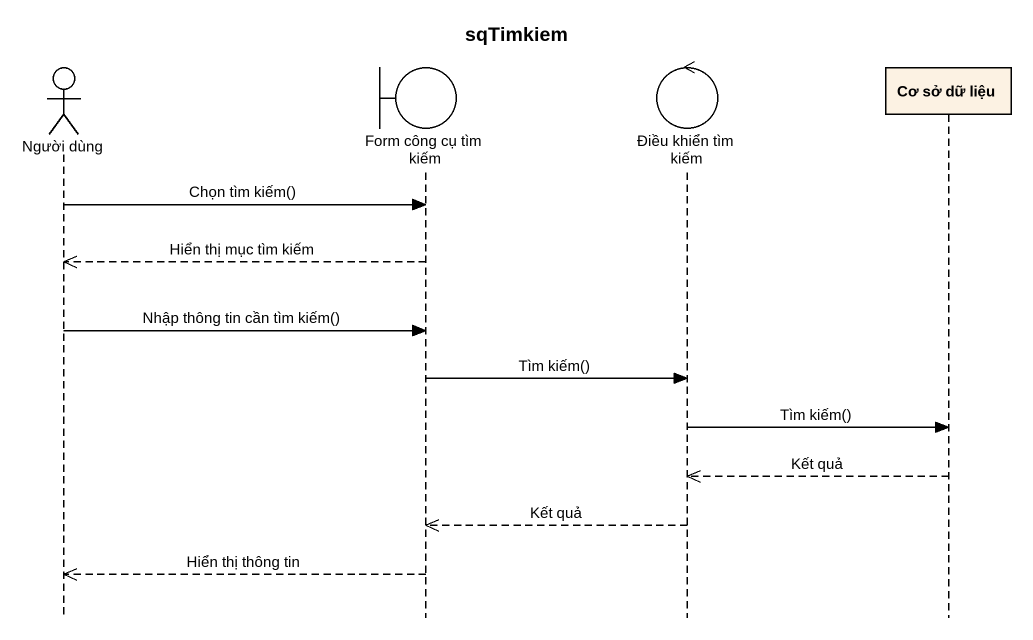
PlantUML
@startuml
title sqTimkiem
hide footbox
actor "Người dùng" as Người_dùng
boundary "Form công cụ tìm kiếm" as Form_công_cụ_tìm_kiếm
control "Điều khiển tìm kiếm" as Điều_khiển_tìm_kiếm
participant "Cơ sở dữ liệu" as Cơ_sở_dữ_liệu

Người_dùng -> Form_công_cụ_tìm_kiếm : Chọn tìm kiếm()
Form_công_cụ_tìm_kiếm -->> Người_dùng : Hiển thị mục tìm kiếm
Người_dùng -> Form_công_cụ_tìm_kiếm : Nhập thông tin cần tìm kiếm()
Form_công_cụ_tìm_kiếm -> Điều_khiển_tìm_kiếm : Tìm kiếm()
Điều_khiển_tìm_kiếm -> Cơ_sở_dữ_liệu : Tìm kiếm()
Cơ_sở_dữ_liệu -->> Điều_khiển_tìm_kiếm : Kết quả
Điều_khiển_tìm_kiếm -->> Form_công_cụ_tìm_kiếm : Kết quả
Form_công_cụ_tìm_kiếm -->> Người_dùng : Hiển thị thông tin
@enduml
